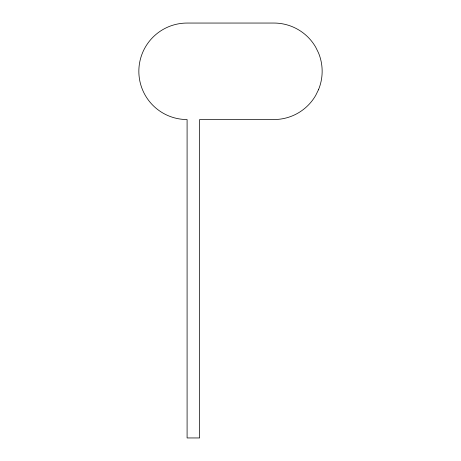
<?xml version="1.0" encoding="UTF-8"?>
<svg xmlns="http://www.w3.org/2000/svg" width="461" height="461" viewBox="0 0 461 461"><rect width="100%" height="100%" fill="white"/><g stroke="black" fill="none" stroke-linecap="round" stroke-linejoin="round"><path stroke-width="0.69" d="M318.482 89.751L315.693 95.415A48.244 48.244 0 0 1 273.915 119.537L199.619 119.543L199.636 437.95L187.091 437.95L187.091 119.543A48.244 48.244 0 0 1 138.847 71.299A48.244 48.244 0 0 1 187.085 23.056L273.909 23.05A48.244 48.244 0 0 1 315.693 47.172L318.482 52.831A48.244 48.244 0 0 1 318.482 89.751"/></g></svg>
